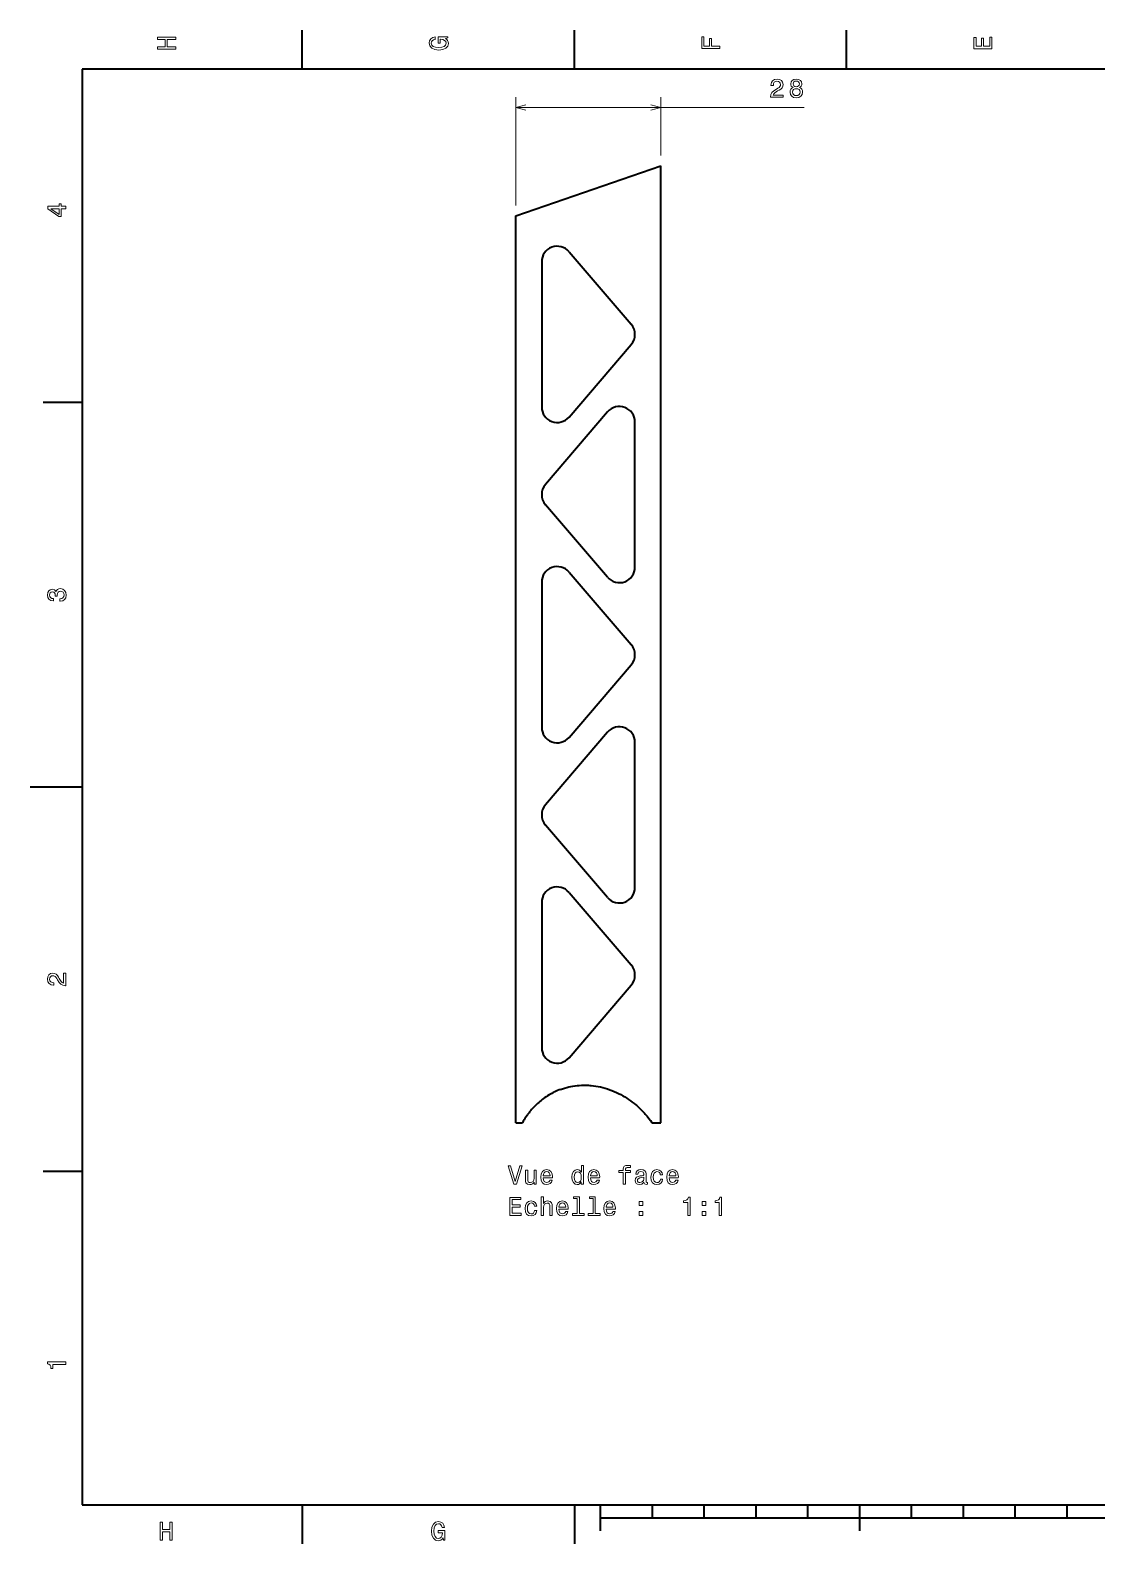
# Model space of a CAD drawing. Extents: x 0 to 420, y 0 to 297.
# Drawn here: x 0 to 205.8, y 2.5 to 294.5 of the extents above; entities that cross this region are included whole.
import ezdxf

# ---------------------------------------------------------------- set-up
doc = ezdxf.new("R2010")
doc.units = 0

msp = doc.modelspace()

# ---------------------------------------------------------------- linework, layer by layer
at = {"color": 7, "lineweight": 35, "ltscale": 0.1875}
for p, q in [((52.5, 287), (52.5, 294.5)), ((105, 287), (105, 294.5)), ((157.5, 287), (157.5, 294.5)), ((10, 222.699997), (2.5, 222.699997)), ((10, 74.300003), (2.5, 74.300003)), ((52.5, 10), (52.5, 2.5)), ((105, 10), (105, 2.5))]:
    msp.add_line(p, q, dxfattribs=at)
at = {"color": 7, "lineweight": 35}
for p, q in [((410, 287), (10, 287)), ((10, 287), (10, 10)), ((93.68721, 258.705933), (121.68721, 268.347107)), ((121.68721, 83.731476), (121.68721, 268.347107)), ((93.68721, 83.731476), (93.68721, 258.705933)), ((98.68721, 249.826736), (98.68721, 221.826752)), ((116.68721, 190.92424), (116.68721, 218.92424)), ((98.68721, 188.021744), (98.68721, 160.021744)), ((116.68721, 129.119247), (116.68721, 157.119247)), ((98.68721, 126.216751), (98.68721, 98.216751)), ((10, 10), (410, 10)), ((110, 7.5), (310, 7.5))]:
    msp.add_line(p, q, dxfattribs=at)
at = {"color": 7, "lineweight": 13}
for p, q in [((93.68721, 260.705933), (93.68721, 281.571136)), ((93.68721, 279.571136), (149.344788, 279.571136))]:
    msp.add_line(p, q, dxfattribs=at)
at = {"color": 7, "lineweight": 13, "ltscale": 0.280601}
msp.add_line((121.68721, 270.347107), (121.68721, 281.571136), dxfattribs=at)
at = {"color": 7, "lineweight": 35, "ltscale": 0.460977}
for p, q in [((103.964981, 251.779114), (115.964981, 237.779114)), ((103.964981, 219.874359), (115.964981, 233.874359)), ((111.409439, 220.876617), (99.409439, 206.876617)), ((111.409439, 188.971863), (99.409439, 202.971863)), ((103.964981, 189.974121), (115.964981, 175.974121)), ((103.964981, 158.069366), (115.964981, 172.069366)), ((111.409439, 159.071625), (99.409439, 145.071625)), ((111.409439, 127.16687), (99.409439, 141.16687)), ((103.964981, 128.169128), (115.964981, 114.169128)), ((103.964981, 96.264374), (115.964981, 110.264374))]:
    msp.add_line(p, q, dxfattribs=at)
at = {"color": 7, "lineweight": 35, "ltscale": 0.25}
msp.add_line((10, 148.5), (0, 148.5), dxfattribs=at)
at = {"color": 7, "lineweight": 35, "ltscale": 0.032363}
msp.add_line((93.68721, 83.731476), (94.98172, 83.731476), dxfattribs=at)
at = {"color": 7, "lineweight": 35, "ltscale": 0.042803}
msp.add_line((119.975098, 83.731476), (121.68721, 83.731476), dxfattribs=at)
at = {"color": 7, "lineweight": 35, "ltscale": 0.125}
for p, q in [((110, 10), (110, 5)), ((160, 10), (160, 5))]:
    msp.add_line(p, q, dxfattribs=at)
at = {"color": 7, "lineweight": 35, "ltscale": 0.0625}
for p, q in [((120, 10), (120, 7.5)), ((130, 10), (130, 7.5)), ((140, 10), (140, 7.5)), ((150, 10), (150, 7.5)), ((170, 10), (170, 7.5)), ((180, 10), (180, 7.5)), ((190, 10), (190, 7.5)), ((200, 10), (200, 7.5))]:
    msp.add_line(p, q, dxfattribs=at)
at = {"color": 7, "lineweight": 13}
for points in [[(28.083214, 290.829987), (28.083214, 291.299011), (26.439121, 291.299011), (26.439121, 292.701019), (28.083214, 292.701019), (28.083214, 293.164978), (24.583214, 293.164978), (24.583214, 292.701019), (26.010447, 292.701019), (26.010447, 291.299011), (24.583214, 291.299011), (24.583214, 290.829987)], [(80.114197, 292.922913), (80.583214, 293.008667), (80.583214, 293.260803), (78.692001, 293.260803), (78.692001, 291.984863), (79.120674, 291.984863), (79.120674, 292.771606), (79.15094, 292.771606), (79.614914, 292.71109), (79.957855, 292.549713), (80.174713, 292.302612), (80.245316, 291.994965), (80.154541, 291.652039), (79.882202, 291.384735), (79.433357, 291.213257), (78.818085, 291.15274), (78.207855, 291.208221), (77.759003, 291.3797), (77.486671, 291.652039), (77.390854, 292.020172), (77.441284, 292.272339), (77.582497, 292.479126), (77.819527, 292.630402), (78.137245, 292.716156), (78.137245, 293.215424), (77.653099, 293.08429), (77.289986, 292.837189), (77.068085, 292.489197), (76.987396, 292.050446), (77.113472, 291.475525), (77.481628, 291.041779), (78.0616, 290.764404), (78.833214, 290.668579), (79.609871, 290.764404), (80.189842, 291.041779), (80.557999, 291.450287), (80.679039, 291.964691), (80.638687, 292.252167), (80.537827, 292.509369), (80.361313, 292.731262)], [(133.083206, 290.966156), (133.083206, 291.43515), (131.474411, 291.43515), (131.474411, 292.907776), (131.055832, 292.907776), (131.055832, 291.43515), (130.006836, 291.43515), (130.006836, 293.245697), (129.583206, 293.245697), (129.583206, 290.966156)], [(185.583206, 290.940918), (185.583206, 293.159943), (185.159576, 293.159943), (185.159576, 291.404907), (183.974411, 291.404907), (183.974411, 292.968292), (183.555832, 292.968292), (183.555832, 291.404907), (182.506836, 291.404907), (182.506836, 293.119598), (182.083206, 293.119598), (182.083206, 290.940918)], [(142.860199, 281.571136), (145.265823, 281.571136), (145.265823, 282.004852), (143.364532, 282.004852), (143.470428, 282.241882), (143.651993, 282.438568), (144.211792, 282.796631), (144.509338, 282.947937), (144.842194, 283.164795), (145.079224, 283.416962), (145.215393, 283.714508), (145.265823, 284.052399), (145.180084, 284.476044), (144.943054, 284.808899), (144.579941, 285.020691), (144.110931, 285.096344), (143.62677, 285.01062), (143.258621, 284.77359), (143.021591, 284.395355), (142.940903, 283.896057), (142.940903, 283.82547), (143.399826, 283.82547), (143.399826, 283.865814), (143.445221, 284.20874), (143.58139, 284.460907), (143.798248, 284.622284), (144.085709, 284.677765), (144.37822, 284.627319), (144.595078, 284.501251), (144.736282, 284.304565), (144.786713, 284.057434), (144.751419, 283.82547), (144.655594, 283.628784), (144.494217, 283.457306), (144.272308, 283.306), (143.974762, 283.144623), (143.48053, 282.83194), (143.132538, 282.499084), (142.925766, 282.095642), (142.860199, 281.586273)], [(147.201416, 283.457306), (146.944214, 283.316101), (146.7677, 283.119415), (146.656754, 282.872284), (146.621445, 282.574738), (146.702133, 282.125885), (146.934128, 281.777893), (147.312363, 281.556), (147.826782, 281.470276), (148.336151, 281.556), (148.714386, 281.777893), (148.946381, 282.125885), (149.032104, 282.574738), (148.99176, 282.872284), (148.885849, 283.119415), (148.7043, 283.316101), (148.452133, 283.457306), (148.65387, 283.578339), (148.795074, 283.744751), (148.880814, 283.946503), (148.911072, 284.193604), (148.830383, 284.551697), (148.618561, 284.839142), (148.27562, 285.025757), (147.826782, 285.096344), (147.372894, 285.025757), (147.029953, 284.839142), (146.81308, 284.551697), (146.737442, 284.193604), (146.76265, 283.946503), (146.848389, 283.744751)], [(147.216553, 284.153259), (147.256897, 284.375183), (147.37793, 284.546631), (147.56958, 284.652557), (147.826782, 284.692902), (148.078934, 284.652557), (148.270584, 284.546631), (148.391617, 284.375183), (148.437012, 284.153259), (148.391617, 283.926331), (148.270584, 283.749817), (148.078934, 283.63382), (147.826782, 283.598511), (147.56958, 283.638855), (147.37793, 283.749817), (147.256897, 283.926331)], [(147.105591, 282.584839), (147.150986, 282.852112), (147.297241, 283.053833), (147.524185, 283.184967), (147.826782, 283.230347), (148.124329, 283.184967), (148.351273, 283.053833), (148.497528, 282.852112), (148.547958, 282.584839), (148.497528, 282.297363), (148.351273, 282.080505), (148.124329, 281.939301), (147.826782, 281.89389), (147.524185, 281.939301), (147.297241, 282.080505), (147.150986, 282.297363)], [(6.833213, 260.077362), (6.833213, 260.53125), (5.965778, 260.53125), (5.965778, 261.030548), (5.56232, 261.030548), (5.56232, 260.53125), (3.408862, 260.53125), (3.408862, 260.072327), (5.521974, 258.539185), (5.965778, 258.539185), (5.965778, 260.077362)], [(5.56232, 258.96283), (3.993876, 260.077362), (5.56232, 260.077362)], [(5.73379, 184.329117), (5.769093, 184.329117), (6.253242, 184.409805), (6.616354, 184.646835), (6.848343, 185.020035), (6.934078, 185.514282), (6.848343, 186.038773), (6.626441, 186.432144), (6.273415, 186.684311), (5.819525, 186.775085), (5.521974, 186.734741), (5.279899, 186.623795), (5.0933, 186.44223), (4.957133, 186.20015), (4.684798, 186.527969), (4.251081, 186.643967), (3.857709, 186.568314), (3.560158, 186.351456), (3.373559, 185.998428), (3.307997, 185.514282), (3.388689, 185.060394), (3.610591, 184.712402), (3.963617, 184.485458), (4.432637, 184.409805), (4.46794, 184.409805), (4.46794, 184.858658), (4.145173, 184.899002), (3.913184, 185.030121), (3.771974, 185.241943), (3.721542, 185.53949), (3.761888, 185.801743), (3.867795, 185.993378), (4.039265, 186.109375), (4.271254, 186.15477), (4.518372, 186.109375), (4.684798, 185.988342), (4.785663, 185.77652), (4.815922, 185.489059), (4.810879, 185.292374), (5.209294, 185.292374), (5.199208, 185.53949), (5.244596, 185.857224), (5.365634, 186.094254), (5.56232, 186.235458), (5.819525, 186.285889), (6.112032, 186.230423), (6.328891, 186.084167), (6.465058, 185.852173), (6.510447, 185.54454), (6.460014, 185.226807), (6.308718, 184.994827), (6.066643, 184.848572), (5.73379, 184.793091)], [(6.833213, 110.169449), (6.833213, 112.575073), (6.399496, 112.575073), (6.399496, 110.673775), (6.162464, 110.779686), (5.965778, 110.961243), (5.607709, 111.521034), (5.456412, 111.818588), (5.239553, 112.151443), (4.987392, 112.388474), (4.689842, 112.524643), (4.351945, 112.575073), (3.928314, 112.489334), (3.595461, 112.252304), (3.383646, 111.889191), (3.307997, 111.420174), (3.393732, 110.93602), (3.630764, 110.567871), (4.009006, 110.330833), (4.508286, 110.250145), (4.578891, 110.250145), (4.578891, 110.709076), (4.538545, 110.709076), (4.195605, 110.754463), (3.943444, 110.890633), (3.782061, 111.107491), (3.726585, 111.394958), (3.777017, 111.687462), (3.903098, 111.90432), (4.099784, 112.045532), (4.346902, 112.095963), (4.578891, 112.060661), (4.775577, 111.964844), (4.947046, 111.803459), (5.098343, 111.581558), (5.259727, 111.284004), (5.572406, 110.789772), (5.90526, 110.441788), (6.308718, 110.235016), (6.818084, 110.169449)], [(94.452553, 75.37989), (93.575035, 72.399345), (92.672295, 75.37989), (92.193192, 75.37989), (93.322876, 71.874847), (93.827194, 71.874847), (94.931664, 75.37989)], [(97.655006, 74.583061), (97.211197, 74.583061), (97.211197, 73.019661), (97.160767, 72.656548), (97.014511, 72.394302), (96.787567, 72.232918), (96.490021, 72.182487), (96.252991, 72.222832), (96.101692, 72.343864), (96.015953, 72.550636), (95.995781, 72.843147), (95.995781, 74.583061), (95.551979, 74.583061), (95.551979, 72.802803), (95.567108, 72.444733), (95.662933, 72.147179), (95.955437, 71.874847), (96.424454, 71.77903), (96.67662, 71.814331), (96.893478, 71.905106), (97.080078, 72.061447), (97.231377, 72.288391), (97.231377, 71.874847), (97.655006, 71.874847)], [(98.991463, 73.100349), (100.766678, 73.100349), (100.771721, 73.307121), (100.691025, 73.887093), (100.469124, 74.320816), (100.116104, 74.583061), (99.647079, 74.678879), (99.188148, 74.578018), (98.835121, 74.295593), (98.608177, 73.836662), (98.527481, 73.231476), (98.603134, 72.61116), (98.830078, 72.157265), (99.178062, 71.874847), (99.63195, 71.77903), (100.025322, 71.844589), (100.348091, 72.01606), (100.585121, 72.288391), (100.721291, 72.651505), (100.282524, 72.651505), (100.19175, 72.449776), (100.060623, 72.298477), (99.687424, 72.177444), (99.399963, 72.232918), (99.183105, 72.409431), (99.041893, 72.696892), (98.991463, 73.08522)], [(98.991463, 73.473549), (99.046936, 73.821533), (99.183105, 74.078735), (99.389877, 74.235077), (99.662209, 74.29055), (99.929504, 74.235077), (100.136276, 74.078735), (100.262352, 73.821533), (100.307739, 73.473549)], [(106.339447, 72.293434), (106.339447, 71.874847), (106.783249, 71.874847), (106.783249, 75.495888), (106.344482, 75.495888), (106.344482, 74.169518), (106.006592, 74.552803), (105.79982, 74.643578), (105.56279, 74.678879), (105.134109, 74.578018), (104.801262, 74.295593), (104.584396, 73.841705), (104.508751, 73.231476), (104.584396, 72.621246), (104.801262, 72.162308), (105.134109, 71.874847), (105.56279, 71.77903), (105.79982, 71.814331), (106.011635, 71.905106)], [(105.638435, 74.280464), (105.930939, 74.209862), (106.152847, 74.013176), (106.283966, 73.685364), (106.334396, 73.231476), (106.283966, 72.772545), (106.152847, 72.444733), (105.930939, 72.243004), (105.638435, 72.177444), (105.361053, 72.243004), (105.149239, 72.444733), (105.008034, 72.777588), (104.962639, 73.231476), (105.008034, 73.680321), (105.149239, 74.008133), (105.361053, 74.209862)], [(108.099533, 73.100349), (109.874748, 73.100349), (109.879791, 73.307121), (109.799095, 73.887093), (109.577194, 74.320816), (109.224167, 74.583061), (108.75515, 74.678879), (108.296219, 74.578018), (107.943192, 74.295593), (107.716248, 73.836662), (107.635551, 73.231476), (107.711205, 72.61116), (107.938148, 72.157265), (108.286133, 71.874847), (108.740021, 71.77903), (109.133392, 71.844589), (109.456161, 72.01606), (109.693192, 72.288391), (109.829361, 72.651505), (109.390594, 72.651505), (109.29982, 72.449776), (109.168694, 72.298477), (108.795494, 72.177444), (108.508034, 72.232918), (108.291168, 72.409431), (108.149963, 72.696892), (108.099533, 73.08522)], [(108.099533, 73.473549), (108.155006, 73.821533), (108.291168, 74.078735), (108.49794, 74.235077), (108.770279, 74.29055), (109.037567, 74.235077), (109.244339, 74.078735), (109.370422, 73.821533), (109.41581, 73.473549)], [(114.398521, 74.114044), (114.398521, 71.874847), (114.842331, 71.874847), (114.842331, 74.114044), (115.850967, 74.114044), (115.850967, 74.492279), (114.842331, 74.492279), (114.842331, 74.658707), (114.877625, 74.860435), (114.993622, 74.996605), (115.190308, 75.077293), (115.472733, 75.107559), (115.850967, 75.087387), (115.850967, 75.470673), (115.371864, 75.495888), (114.938148, 75.450493), (114.635551, 75.314331), (114.453995, 75.077293), (114.398521, 74.739403), (114.398521, 74.492279), (113.586563, 74.492279), (113.586563, 74.114044)], [(118.428062, 72.227875), (118.428062, 72.212746), (118.453278, 72.041275), (118.528923, 71.920235), (118.846649, 71.824417), (119.093765, 71.864761), (119.093765, 72.207703), (118.987854, 72.192574), (118.846649, 72.258133), (118.821434, 72.459862), (118.821434, 73.861877), (118.76091, 74.219948), (118.584396, 74.472107), (118.276764, 74.623405), (117.843048, 74.678879), (117.419418, 74.618362), (117.106735, 74.446892), (116.910049, 74.179604), (116.844482, 73.826576), (116.844482, 73.796318), (117.242905, 73.796318), (117.278206, 74.008133), (117.389153, 74.159431), (117.570709, 74.250206), (117.827919, 74.285507), (118.075035, 74.260292), (118.251549, 74.184647), (118.357452, 74.05352), (118.392761, 73.871964), (118.372589, 73.660149), (118.291893, 73.554245), (118.090164, 73.503807), (117.711922, 73.463463), (117.278206, 73.372688), (116.970566, 73.211304), (116.789009, 72.959145), (116.733536, 72.585945), (116.783966, 72.25309), (116.940308, 72.005974), (117.192467, 71.849632), (117.540451, 71.794159), (118.009476, 71.900063)], [(118.377625, 72.822975), (118.317108, 72.56073), (118.155724, 72.358994), (117.913651, 72.227875), (117.616104, 72.182487), (117.424454, 72.207703), (117.288292, 72.288391), (117.20256, 72.429604), (117.177338, 72.626289), (117.19751, 72.802803), (117.278206, 72.928879), (117.600967, 73.070091), (118.009476, 73.130608), (118.377625, 73.251648)], [(121.580078, 73.685364), (122.018837, 73.685364), (121.928055, 74.088821), (121.711197, 74.406548), (121.373306, 74.603233), (120.93454, 74.678879), (120.450394, 74.578018), (120.082237, 74.295593), (119.85025, 73.836662), (119.769562, 73.22139), (119.845207, 72.61116), (120.072151, 72.157265), (120.430222, 71.874847), (120.919418, 71.77903), (121.353134, 71.854675), (121.691025, 72.06649), (121.923019, 72.399345), (122.02388, 72.843147), (121.60025, 72.843147), (121.524597, 72.56073), (121.383392, 72.348907), (121.181664, 72.217789), (120.93454, 72.177444), (120.626907, 72.243004), (120.405006, 72.444733), (120.268837, 72.772545), (120.22345, 73.236519), (120.268837, 73.690407), (120.410049, 74.018219), (120.636993, 74.219948), (120.93454, 74.29055), (121.196793, 74.245163), (121.393478, 74.129173), (121.524597, 73.937531)], [(123.279648, 73.100349), (125.054855, 73.100349), (125.059906, 73.307121), (124.97921, 73.887093), (124.757309, 74.320816), (124.404282, 74.583061), (123.935265, 74.678879), (123.476334, 74.578018), (123.123306, 74.295593), (122.896362, 73.836662), (122.815666, 73.231476), (122.891312, 72.61116), (123.118256, 72.157265), (123.466248, 71.874847), (123.920135, 71.77903), (124.313507, 71.844589), (124.636276, 72.01606), (124.873306, 72.288391), (125.009476, 72.651505), (124.570709, 72.651505), (124.479935, 72.449776), (124.348808, 72.298477), (123.975609, 72.177444), (123.688141, 72.232918), (123.471283, 72.409431), (123.330078, 72.696892), (123.279648, 73.08522)], [(123.279648, 73.473549), (123.335121, 73.821533), (123.471283, 74.078735), (123.678055, 74.235077), (123.950394, 74.29055), (124.217682, 74.235077), (124.424454, 74.078735), (124.550537, 73.821533), (124.595924, 73.473549)], [(92.515953, 65.828018), (94.734978, 65.828018), (94.734978, 66.251648), (92.979935, 66.251648), (92.979935, 67.436806), (94.543335, 67.436806), (94.543335, 67.855392), (92.979935, 67.855392), (92.979935, 68.904388), (94.694633, 68.904388), (94.694633, 69.328018), (92.515953, 69.328018)], [(97.291893, 67.638535), (97.730652, 67.638535), (97.639877, 68.041992), (97.423019, 68.359718), (97.085121, 68.556404), (96.646362, 68.63205), (96.162209, 68.531189), (95.794052, 68.248764), (95.562065, 67.789833), (95.481377, 67.174561), (95.557022, 66.564331), (95.783966, 66.110435), (96.142036, 65.828018), (96.631233, 65.732201), (97.064949, 65.807846), (97.402847, 66.019661), (97.634834, 66.352516), (97.735695, 66.796318), (97.312065, 66.796318), (97.23642, 66.513901), (97.095207, 66.302078), (96.893478, 66.170959), (96.646362, 66.130615), (96.338722, 66.196175), (96.116821, 66.397903), (95.980652, 66.725716), (95.935265, 67.18969), (95.980652, 67.643578), (96.121864, 67.97139), (96.348808, 68.173119), (96.646362, 68.243721), (96.908607, 68.198334), (97.105293, 68.082344), (97.23642, 67.890701)], [(98.603134, 65.828018), (99.046936, 65.828018), (99.046936, 67.391418), (99.092323, 67.749489), (99.238579, 68.011734), (99.465523, 68.173119), (99.76812, 68.233635), (100.010193, 68.183205), (100.161491, 68.047035), (100.237137, 67.820091), (100.262352, 67.517502), (100.262352, 65.828018), (100.706161, 65.828018), (100.706161, 67.608276), (100.685982, 67.966347), (100.595207, 68.263901), (100.297653, 68.536232), (99.833679, 68.63205), (99.58152, 68.596748), (99.364662, 68.500931), (99.183105, 68.349632), (99.046936, 68.14286), (99.046936, 69.449059), (98.603134, 69.449059)], [(102.027481, 67.05352), (103.802704, 67.05352), (103.807739, 67.260292), (103.727051, 67.840263), (103.50515, 68.273987), (103.152122, 68.536232), (102.683105, 68.63205), (102.224167, 68.531189), (101.87114, 68.248764), (101.644196, 67.789833), (101.563507, 67.184647), (101.639153, 66.564331), (101.866104, 66.110435), (102.214081, 65.828018), (102.667976, 65.732201), (103.061348, 65.79776), (103.384109, 65.969231), (103.62114, 66.241562), (103.757309, 66.604675), (103.31855, 66.604675), (103.227768, 66.402946), (103.096649, 66.251648), (102.72345, 66.130615), (102.435982, 66.186089), (102.219124, 66.362602), (102.077919, 66.650063), (102.027481, 67.038391)], [(102.027481, 67.42672), (102.082962, 67.774704), (102.219124, 68.031906), (102.425896, 68.188248), (102.698235, 68.243721), (102.965523, 68.188248), (103.172295, 68.031906), (103.298378, 67.774704), (103.343765, 67.42672)], [(105.557739, 69.075859), (105.557739, 66.201218), (104.64492, 66.201218), (104.64492, 65.828018), (106.909325, 65.828018), (106.909325, 66.201218), (106.001549, 66.201218), (106.001549, 69.449059), (104.861778, 69.449059), (104.861778, 69.075859)], [(108.593765, 69.075859), (108.593765, 66.201218), (107.680939, 66.201218), (107.680939, 65.828018), (109.945351, 65.828018), (109.945351, 66.201218), (109.037567, 66.201218), (109.037567, 69.449059), (107.897797, 69.449059), (107.897797, 69.075859)], [(111.135551, 67.05352), (112.910767, 67.05352), (112.91581, 67.260292), (112.835121, 67.840263), (112.61322, 68.273987), (112.260193, 68.536232), (111.791168, 68.63205), (111.332237, 68.531189), (110.979218, 68.248764), (110.752266, 67.789833), (110.671577, 67.184647), (110.747223, 66.564331), (110.974167, 66.110435), (111.322151, 65.828018), (111.776047, 65.732201), (112.169418, 65.79776), (112.49218, 65.969231), (112.729218, 66.241562), (112.865379, 66.604675), (112.42662, 66.604675), (112.335838, 66.402946), (112.20472, 66.251648), (111.83152, 66.130615), (111.544052, 66.186089), (111.327194, 66.362602), (111.185989, 66.650063), (111.135551, 67.038391)], [(111.135551, 67.42672), (111.191025, 67.774704), (111.327194, 68.031906), (111.533966, 68.188248), (111.806305, 68.243721), (112.073593, 68.188248), (112.280365, 68.031906), (112.406448, 67.774704), (112.451836, 67.42672)], [(117.515236, 67.78479), (118.211197, 67.78479), (118.211197, 68.536232), (117.515236, 68.536232)], [(126.880508, 65.828018), (127.339439, 65.828018), (127.339439, 69.353233), (126.996506, 69.353233), (126.905724, 69.045601), (126.724167, 68.838821), (126.446793, 68.717789), (126.063507, 68.677444), (126.063507, 68.319374), (126.880508, 68.319374)], [(129.659332, 67.78479), (130.355286, 67.78479), (130.355286, 68.536232), (129.659332, 68.536232)], [(132.952545, 65.828018), (133.411484, 65.828018), (133.411484, 69.353233), (133.068542, 69.353233), (132.977768, 69.045601), (132.796204, 68.838821), (132.518829, 68.717789), (132.135544, 68.677444), (132.135544, 68.319374), (132.952545, 68.319374)], [(117.515236, 65.828018), (118.211197, 65.828018), (118.211197, 66.57946), (117.515236, 66.57946)], [(129.659332, 65.828018), (130.355286, 65.828018), (130.355286, 66.57946), (129.659332, 66.57946)], [(6.833213, 37.109222), (6.833213, 37.568153), (3.307997, 37.568153), (3.307997, 37.225216), (3.615634, 37.134438), (3.822406, 36.952881), (3.943444, 36.675503), (3.98379, 36.292217), (4.341859, 36.292217), (4.341859, 37.109222)], [(25.079971, 3.166787), (25.548992, 3.166787), (25.548992, 4.810879), (26.95101, 4.810879), (26.95101, 3.166787), (27.414986, 3.166787), (27.414986, 6.666787), (26.95101, 6.666787), (26.95101, 5.239553), (25.548992, 5.239553), (25.548992, 6.666787), (25.079971, 6.666787)], [(79.672913, 3.635807), (79.758644, 3.166787), (80.010803, 3.166787), (80.010803, 5.057997), (78.734871, 5.057997), (78.734871, 4.629323), (79.521614, 4.629323), (79.521614, 4.599063), (79.46109, 4.135087), (79.299713, 3.792147), (79.052589, 3.575288), (78.744957, 3.504683), (78.402016, 3.595461), (78.134727, 3.867795), (77.963257, 4.316643), (77.902733, 4.931916), (77.958214, 5.542147), (78.129684, 5.990994), (78.402016, 6.263329), (78.770172, 6.35915), (79.022331, 6.308718), (79.229103, 6.167507), (79.380402, 5.930475), (79.466141, 5.612752), (79.965416, 5.612752), (79.83429, 6.096902), (79.587173, 6.460014), (79.239189, 6.681916), (78.80043, 6.762608), (78.225502, 6.636527), (77.791786, 6.268372), (77.514404, 5.6884), (77.418587, 4.916787), (77.514404, 4.14013), (77.791786, 3.560158), (78.200287, 3.192003), (78.714699, 3.070965), (79.002159, 3.111311), (79.259361, 3.212176), (79.48127, 3.388689)]]:
    msp.add_lwpolyline(points, close=True, dxfattribs=at)
for points in [[(95.619064, 280.088776), (93.68721, 279.571136), (95.619064, 279.053497)], [(119.755356, 279.053497), (121.68721, 279.571136), (119.755356, 280.088776)]]:
    msp.add_lwpolyline(points, dxfattribs=at)
at = {"color": 7, "lineweight": 35}
for points in [[(102.346848, 90.160461), (102.731674, 90.294876), (103.121277, 90.417511), (103.515251, 90.528183), (103.913208, 90.626724), (104.314728, 90.712997), (104.719421, 90.786865), (105.126877, 90.848267), (105.53669, 90.897125), (105.948441, 90.933411), (106.36174, 90.957092), (106.668655, 90.966507), (106.976021, 90.969009), (107.283691, 90.96463), (107.513992, 90.956863), (107.744301, 90.945267), (107.975662, 90.929764), (108.206902, 90.910416), (108.667633, 90.860413), (109.12709, 90.795319), (109.584763, 90.715332), (110.040131, 90.620651), (110.490158, 90.512146), (110.937012, 90.389557), (111.38031, 90.253128), (111.819656, 90.103073), (112.254692, 89.939651), (112.685043, 89.763138), (113.110367, 89.573776), (113.530319, 89.371826), (113.94458, 89.157593), (114.352837, 88.93132), (114.754791, 88.693314), (115.117447, 88.465057), (115.47435, 88.227386), (115.825279, 87.980515), (116.170036, 87.72467), (116.50843, 87.460068), (116.840271, 87.186935), (117.035675, 87.019455), (117.22863, 86.849045), (117.420044, 86.674866), (117.608917, 86.497818), (117.977982, 86.136185), (118.336525, 85.763657), (118.513229, 85.571793), (118.68718, 85.377274), (119.026695, 84.980408), (119.354759, 84.573502), (119.670998, 84.157043), (119.975098, 83.731476)], [(102.346848, 90.160461), (102.057205, 90.050339), (101.769806, 89.933243), (101.484825, 89.809189), (101.202446, 89.678284), (100.922859, 89.540543), (100.646225, 89.396088), (100.372711, 89.244949), (100.102486, 89.08725), (99.835693, 88.923065), (99.572495, 88.752487), (99.313034, 88.575623), (99.057449, 88.392593), (98.805878, 88.203491), (98.575974, 88.022583), (98.349739, 87.836639), (98.127274, 87.645767), (97.908661, 87.450073), (97.693993, 87.249664), (97.483353, 87.044647), (97.276817, 86.835129), (97.099533, 86.648209), (96.925507, 86.458008), (96.754768, 86.264618), (96.587379, 86.0681), (96.477837, 85.935593), (96.369804, 85.801773), (96.262962, 85.666229), (96.157669, 85.529404), (95.974648, 85.283493), (95.796539, 85.033707), (95.623405, 84.780151), (95.455292, 84.522995), (95.292274, 84.262405), (95.134407, 83.99852), (94.98172, 83.731476)]]:
    msp.add_lwpolyline(points, dxfattribs=at)
for centre, start, end in [((101.68721, 249.826736), 40.601295, 180.000005), ((113.68721, 235.826736), 319.398705, 40.601295), ((113.68721, 218.92424), 0, 139.39871), ((101.68721, 221.826752), 179.999995, 319.398705), ((101.68721, 204.92424), 139.39871, 220.60129), ((101.68721, 188.021744), 40.601295, 180.000005), ((113.68721, 190.92424), 220.60129, 0), ((113.68721, 174.021744), 319.398705, 40.601295), ((101.68721, 160.021744), 179.999995, 319.398705), ((113.68721, 157.119247), 0, 139.39871), ((101.68721, 143.119247), 139.39871, 220.60129), ((101.68721, 126.216751), 40.601295, 180.000005), ((113.68721, 129.119247), 220.60129, 0), ((113.68721, 112.216751), 319.398705, 40.601295), ((101.68721, 98.216751), 180.000005, 319.398705)]:
    msp.add_arc(centre, 3, start, end, dxfattribs=at)

doc.saveas('drawing.dxf')
